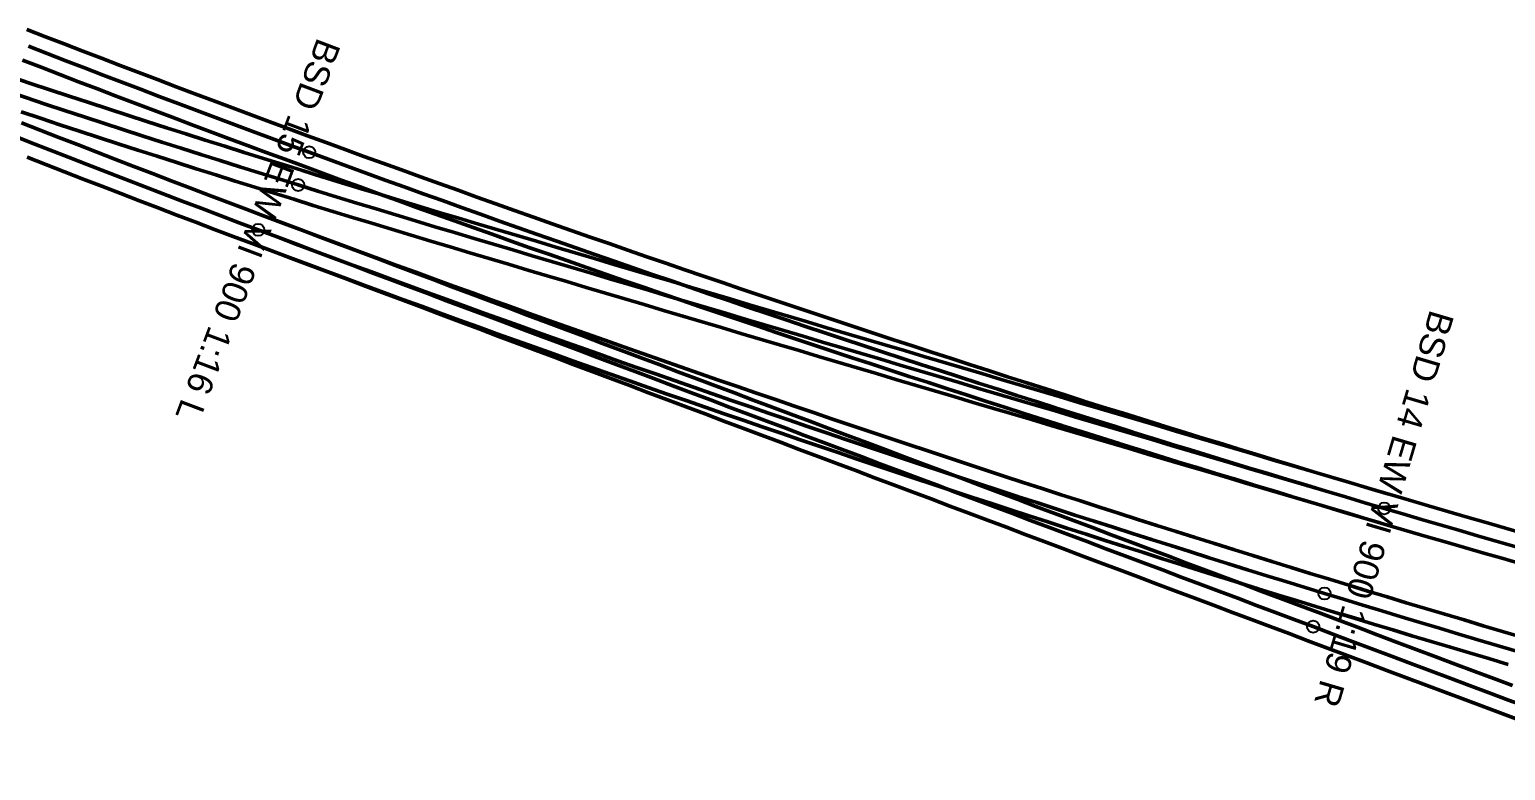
# Model space of a CAD drawing. Header units: millimetres. Extents: x 2688706 to 2690835, y 1254387 to 1255241.
# Drawn here: x 2689210.7 to 2689284.3, y 1254917 to 1254954 of the extents above; entities that cross this region are included whole.
import ezdxf

# ---------------------------------------------------------------- set-up
doc = ezdxf.new("R2010")
doc.units = ezdxf.units.MM
for name, color, linetype in [('BS-TR-B-Gleisstrang-LinieGeometrie', 7, 'Continuous'), ('BS-TR-B-Weiche-Kurzbezeichnung', 7, 'Continuous'), ('BS-TR-B-Weiche-PunktGeometrie', 7, 'Continuous'), ('BS-TR-N-Gleisstrang-LinieGeometrie', 7, 'Continuous')]:
    doc.layers.add(name, color=color, linetype=linetype)
doc.styles.add('Style-Arial', font='arial.ttf')

msp = doc.modelspace()

# ---------------------------------------------------------------- linework, layer by layer
at = {"layer": 'BS-TR-B-Gleisstrang-LinieGeometrie', "lineweight": 50}
for points in [[(2689210.654, 1254953.156, 453.76), (2689211.585, 1254952.796, 453.767), (2689212.515, 1254952.437, 453.774), (2689213.447, 1254952.08, 453.781), (2689214.378, 1254951.723, 453.788), (2689215.31, 1254951.367, 453.795), (2689216.243, 1254951.012, 453.802), (2689217.175, 1254950.659, 453.809), (2689218.109, 1254950.306, 453.816), (2689219.042, 1254949.955, 453.823), (2689219.976, 1254949.605, 453.83), (2689220.911, 1254949.255, 453.837), (2689221.845, 1254948.907, 453.844), (2689222.781, 1254948.56, 453.851), (2689223.716, 1254948.214, 453.858), (2689224.652, 1254947.869, 453.865)], [(2689205.689, 1254952.218, 453.944), (2689206.654, 1254951.891, 453.947), (2689207.619, 1254951.565, 453.951), (2689208.585, 1254951.24, 453.954), (2689209.551, 1254950.917, 453.957), (2689210.518, 1254950.595, 453.961), (2689211.485, 1254950.275, 453.964), (2689212.453, 1254949.956, 453.967), (2689213.421, 1254949.639, 453.97), (2689214.39, 1254949.322, 453.974), (2689215.359, 1254949.008, 453.977), (2689216.328, 1254948.695, 453.98), (2689217.298, 1254948.383, 453.983), (2689218.269, 1254948.072, 453.986), (2689219.24, 1254947.763, 453.989), (2689220.211, 1254947.456, 453.992), (2689221.183, 1254947.149, 453.995), (2689222.155, 1254946.845, 453.997), (2689223.128, 1254946.541, 454), (2689224.101, 1254946.239, 454.003)], [(2689205.093, 1254950.605, 454.083), (2689206.035, 1254950.229, 454.09), (2689206.977, 1254949.854, 454.098), (2689207.92, 1254949.48, 454.106), (2689208.863, 1254949.108, 454.113), (2689209.807, 1254948.736, 454.121), (2689210.751, 1254948.366, 454.128), (2689211.695, 1254947.996, 454.136), (2689212.64, 1254947.628, 454.143), (2689213.585, 1254947.26, 454.151), (2689214.531, 1254946.894, 454.159), (2689215.477, 1254946.529, 454.166), (2689216.423, 1254946.165, 454.174), (2689217.37, 1254945.802, 454.181), (2689218.318, 1254945.44, 454.188), (2689219.265, 1254945.079, 454.196), (2689220.213, 1254944.719, 454.203), (2689221.162, 1254944.36, 454.21), (2689222.111, 1254944.002, 454.216)], [(2689224.652, 1254947.869, 453.865), (2689225.599, 1254947.521, 453.872), (2689226.546, 1254947.175, 453.879), (2689227.493, 1254946.829, 453.886), (2689228.441, 1254946.485, 453.893), (2689229.39, 1254946.142, 453.9), (2689230.338, 1254945.8, 453.907), (2689231.287, 1254945.459, 453.914), (2689232.237, 1254945.119, 453.922), (2689233.187, 1254944.78, 453.929), (2689234.137, 1254944.442, 453.936), (2689235.087, 1254944.106, 453.943), (2689236.038, 1254943.77, 453.95), (2689236.99, 1254943.436, 453.957), (2689237.942, 1254943.103, 453.964), (2689238.894, 1254942.77, 453.971), (2689239.846, 1254942.439, 453.978), (2689240.799, 1254942.109, 453.985), (2689241.753, 1254941.78, 453.992), (2689242.706, 1254941.453, 454), (2689243.66, 1254941.126, 454.007), (2689244.615, 1254940.801, 454.014), (2689245.57, 1254940.476, 454.021), (2689246.525, 1254940.153, 454.028), (2689247.481, 1254939.831, 454.035), (2689248.437, 1254939.51, 454.042), (2689249.393, 1254939.19, 454.049), (2689250.35, 1254938.871, 454.056), (2689251.307, 1254938.553, 454.063), (2689252.264, 1254938.236, 454.07), (2689253.222, 1254937.921, 454.078), (2689254.18, 1254937.606, 454.085), (2689255.139, 1254937.293, 454.092), (2689256.098, 1254936.981, 454.099), (2689257.057, 1254936.67, 454.106), (2689258.017, 1254936.36, 454.113), (2689258.977, 1254936.051, 454.12), (2689259.937, 1254935.743, 454.127), (2689260.898, 1254935.437, 454.134), (2689261.859, 1254935.131, 454.141), (2689262.82, 1254934.827, 454.148), (2689263.782, 1254934.524, 454.156), (2689264.744, 1254934.222, 454.163), (2689265.707, 1254933.921, 454.17), (2689266.67, 1254933.621, 454.177), (2689267.633, 1254933.322, 454.184), (2689268.596, 1254933.024, 454.191), (2689269.56, 1254932.728, 454.198), (2689270.524, 1254932.433, 454.205), (2689271.489, 1254932.138, 454.212), (2689272.454, 1254931.845, 454.219), (2689273.419, 1254931.553, 454.226), (2689274.385, 1254931.262, 454.233), (2689275.351, 1254930.972, 454.241), (2689276.317, 1254930.684, 454.248), (2689277.284, 1254930.396, 454.255), (2689278.25, 1254930.11, 454.262)], [(2689278.25, 1254930.11, 454.262), (2689277.285, 1254930.395, 454.255), (2689276.319, 1254930.681, 454.248), (2689275.353, 1254930.966, 454.241), (2689274.387, 1254931.252, 454.234), (2689273.422, 1254931.538, 454.228), (2689272.456, 1254931.824, 454.221), (2689271.49, 1254932.109, 454.215), (2689270.525, 1254932.395, 454.208), (2689269.559, 1254932.681, 454.202), (2689268.593, 1254932.967, 454.196), (2689267.628, 1254933.253, 454.189), (2689266.662, 1254933.539, 454.183), (2689265.696, 1254933.825, 454.177), (2689264.731, 1254934.111, 454.172), (2689263.765, 1254934.397, 454.166), (2689262.8, 1254934.683, 454.16), (2689261.834, 1254934.97, 454.155), (2689260.869, 1254935.256, 454.149), (2689259.903, 1254935.542, 454.144), (2689258.937, 1254935.829, 454.138), (2689257.972, 1254936.115, 454.133), (2689257.006, 1254936.401, 454.128), (2689256.041, 1254936.688, 454.123), (2689255.075, 1254936.974, 454.118), (2689254.11, 1254937.261, 454.113), (2689253.145, 1254937.547, 454.108), (2689252.179, 1254937.834, 454.104), (2689251.214, 1254938.121, 454.099), (2689250.248, 1254938.407, 454.095), (2689249.283, 1254938.694, 454.09), (2689248.317, 1254938.981, 454.086), (2689247.352, 1254939.268, 454.082), (2689246.387, 1254939.555, 454.077), (2689245.421, 1254939.842, 454.073), (2689244.456, 1254940.129, 454.069), (2689243.491, 1254940.416, 454.066), (2689242.525, 1254940.703, 454.062), (2689241.56, 1254940.99, 454.058), (2689240.595, 1254941.277, 454.054), (2689239.629, 1254941.564, 454.051), (2689238.664, 1254941.851, 454.048), (2689237.699, 1254942.138, 454.044), (2689236.734, 1254942.426, 454.041), (2689235.768, 1254942.713, 454.038), (2689234.803, 1254943, 454.035), (2689233.838, 1254943.288, 454.032), (2689232.873, 1254943.575, 454.029), (2689232.873, 1254943.575, 454.029), (2689231.897, 1254943.867, 454.026), (2689230.921, 1254944.159, 454.023), (2689229.946, 1254944.453, 454.02), (2689228.971, 1254944.748, 454.017), (2689227.996, 1254945.044, 454.015), (2689227.022, 1254945.341, 454.012), (2689226.048, 1254945.639, 454.009), (2689225.074, 1254945.939, 454.006), (2689224.101, 1254946.239, 454.003)], [(2689222.111, 1254944.002, 454.216), (2689223.05, 1254943.649, 454.223), (2689223.989, 1254943.298, 454.23), (2689224.929, 1254942.947, 454.236), (2689225.869, 1254942.597, 454.242), (2689226.81, 1254942.249, 454.248), (2689227.751, 1254941.901, 454.254), (2689228.692, 1254941.555, 454.26), (2689229.634, 1254941.209, 454.266), (2689230.576, 1254940.865, 454.272), (2689231.519, 1254940.521, 454.277), (2689232.461, 1254940.179, 454.283), (2689233.405, 1254939.838, 454.288), (2689234.348, 1254939.498, 454.293), (2689235.292, 1254939.158, 454.298), (2689236.237, 1254938.82, 454.304), (2689237.182, 1254938.483, 454.309), (2689238.127, 1254938.147, 454.314), (2689239.072, 1254937.812, 454.32), (2689240.018, 1254937.478, 454.325), (2689240.964, 1254937.146, 454.331), (2689241.911, 1254936.814, 454.337), (2689242.858, 1254936.483, 454.342), (2689243.805, 1254936.153, 454.348), (2689244.753, 1254935.825, 454.354), (2689245.701, 1254935.497, 454.36), (2689246.65, 1254935.171, 454.367), (2689247.599, 1254934.845, 454.373), (2689248.548, 1254934.521, 454.379), (2689249.497, 1254934.198, 454.386), (2689250.447, 1254933.875, 454.392), (2689251.398, 1254933.554, 454.399), (2689252.348, 1254933.234, 454.406), (2689253.299, 1254932.915, 454.413), (2689254.251, 1254932.597, 454.42), (2689255.202, 1254932.28, 454.426), (2689256.154, 1254931.964, 454.433), (2689257.107, 1254931.649, 454.44), (2689258.06, 1254931.335, 454.447), (2689259.013, 1254931.023, 454.454), (2689259.966, 1254930.711, 454.461), (2689260.92, 1254930.4, 454.468), (2689261.874, 1254930.091, 454.475), (2689262.829, 1254929.782, 454.482), (2689263.783, 1254929.475, 454.489), (2689264.739, 1254929.168, 454.496), (2689265.694, 1254928.863, 454.503), (2689266.65, 1254928.559, 454.51), (2689267.606, 1254928.256, 454.517), (2689268.563, 1254927.954, 454.524), (2689269.52, 1254927.653, 454.531), (2689270.477, 1254927.353, 454.538), (2689271.434, 1254927.054, 454.544), (2689272.392, 1254926.756, 454.551), (2689273.35, 1254926.459, 454.558), (2689274.309, 1254926.164, 454.565), (2689275.268, 1254925.869, 454.572)], [(2689222.111, 1254944.002, 454.216), (2689223.05, 1254943.649, 454.223), (2689223.989, 1254943.295, 454.23), (2689224.928, 1254942.942, 454.236), (2689225.867, 1254942.589, 454.243), (2689226.807, 1254942.235, 454.249), (2689227.746, 1254941.882, 454.256), (2689228.685, 1254941.529, 454.262), (2689229.624, 1254941.175, 454.269), (2689230.563, 1254940.822, 454.275), (2689231.502, 1254940.468, 454.281), (2689232.441, 1254940.115, 454.288), (2689233.381, 1254939.762, 454.294), (2689234.32, 1254939.408, 454.3), (2689235.259, 1254939.055, 454.306), (2689236.198, 1254938.702, 454.313), (2689237.137, 1254938.348, 454.319), (2689238.076, 1254937.995, 454.326), (2689239.015, 1254937.642, 454.333), (2689239.955, 1254937.288, 454.34), (2689240.894, 1254936.935, 454.347), (2689241.833, 1254936.582, 454.355), (2689242.772, 1254936.228, 454.363), (2689243.711, 1254935.875, 454.37), (2689244.65, 1254935.521, 454.378), (2689245.589, 1254935.168, 454.386), (2689246.529, 1254934.815, 454.395), (2689247.468, 1254934.461, 454.403), (2689248.407, 1254934.108, 454.412), (2689249.346, 1254933.755, 454.421), (2689250.285, 1254933.401, 454.43), (2689251.224, 1254933.048, 454.439), (2689252.164, 1254932.695, 454.448), (2689253.103, 1254932.341, 454.458), (2689254.042, 1254931.988, 454.468), (2689254.981, 1254931.635, 454.477), (2689255.92, 1254931.281, 454.487), (2689256.859, 1254930.928, 454.497), (2689257.798, 1254930.574, 454.507), (2689258.738, 1254930.221, 454.518), (2689259.677, 1254929.868, 454.528), (2689260.616, 1254929.514, 454.538), (2689261.555, 1254929.161, 454.548), (2689262.494, 1254928.808, 454.559), (2689263.433, 1254928.454, 454.57), (2689264.372, 1254928.101, 454.58), (2689265.312, 1254927.748, 454.591), (2689266.251, 1254927.394, 454.602), (2689267.19, 1254927.041, 454.613), (2689268.129, 1254926.688, 454.624), (2689269.068, 1254926.334, 454.635), (2689270.007, 1254925.981, 454.646), (2689270.947, 1254925.627, 454.657), (2689271.886, 1254925.274, 454.668), (2689272.825, 1254924.921, 454.68), (2689273.764, 1254924.567, 454.691), (2689274.703, 1254924.214, 454.703)], [(2689278.25, 1254930.11, 454.262), (2689279.18, 1254929.836, 454.269), (2689280.11, 1254929.562, 454.275), (2689281.04, 1254929.29, 454.282), (2689281.971, 1254929.019, 454.289), (2689282.902, 1254928.749, 454.296), (2689283.833, 1254928.48, 454.303), (2689284.764, 1254928.212, 454.31), (2689285.696, 1254927.945, 454.316), (2689286.628, 1254927.679, 454.323), (2689287.56, 1254927.415, 454.33), (2689288.493, 1254927.151, 454.337), (2689289.426, 1254926.888, 454.344), (2689290.359, 1254926.626, 454.35)], [(2689275.268, 1254925.869, 454.572), (2689276.223, 1254925.577, 454.579), (2689277.179, 1254925.285, 454.586), (2689278.135, 1254924.995, 454.593), (2689279.091, 1254924.706, 454.6), (2689280.048, 1254924.418, 454.607), (2689281.004, 1254924.131, 454.614), (2689281.962, 1254923.845, 454.621), (2689282.919, 1254923.56, 454.628), (2689283.877, 1254923.276, 454.634), (2689284.835, 1254922.993, 454.641)], [(2689274.703, 1254924.214, 454.703), (2689275.678, 1254923.847, 454.715), (2689276.654, 1254923.48, 454.727), (2689277.629, 1254923.113, 454.739), (2689278.604, 1254922.747, 454.752), (2689279.579, 1254922.38, 454.764), (2689280.555, 1254922.013, 454.777), (2689281.53, 1254921.646, 454.789), (2689282.505, 1254921.279, 454.802), (2689282.505, 1254921.279, 454.802), (2689283.477, 1254920.915, 454.815), (2689284.449, 1254920.553, 454.827), (2689285.422, 1254920.192, 454.84), (2689286.396, 1254919.834, 454.852), (2689287.37, 1254919.478, 454.864), (2689288.345, 1254919.124, 454.875), (2689289.321, 1254918.772, 454.887), (2689290.298, 1254918.422, 454.898), (2689291.275, 1254918.073, 454.909), (2689292.253, 1254917.727, 454.92), (2689293.232, 1254917.383, 454.93), (2689294.212, 1254917.041, 454.941)]]:
    msp.add_polyline3d(points, dxfattribs=at)
at = {"layer": 'BS-TR-B-Weiche-PunktGeometrie', "lineweight": 25}
for centre in [(2689224.652, 1254947.869, 453.865), (2689224.101, 1254946.239, 454.003), (2689222.111, 1254944.002, 454.216), (2689278.25, 1254930.11, 454.262), (2689275.268, 1254925.869, 454.572), (2689274.703, 1254924.214, 454.703)]:
    msp.add_circle(centre, 0.3, dxfattribs=at)
at = {"layer": 'BS-TR-N-Gleisstrang-LinieGeometrie', "color": 1, "lineweight": 50, "true_color": 0xff0000}
for points in [[(2689210.565, 1254953.993, 453.697), (2689211.495, 1254953.632, 453.704), (2689212.426, 1254953.273, 453.711), (2689213.358, 1254952.915, 453.718), (2689214.289, 1254952.557, 453.725), (2689215.221, 1254952.201, 453.732), (2689216.154, 1254951.846, 453.739), (2689217.087, 1254951.492, 453.746), (2689218.02, 1254951.139, 453.753), (2689218.954, 1254950.787, 453.76), (2689219.888, 1254950.436, 453.767), (2689220.823, 1254950.086, 453.774), (2689221.758, 1254949.738, 453.781), (2689222.693, 1254949.39, 453.788), (2689223.629, 1254949.043, 453.795), (2689224.565, 1254948.698, 453.802), (2689225.501, 1254948.353, 453.809), (2689226.438, 1254948.01, 453.816), (2689227.376, 1254947.668, 453.823), (2689228.314, 1254947.327, 453.83), (2689229.252, 1254946.987, 453.838), (2689230.19, 1254946.648, 453.845), (2689231.129, 1254946.31, 453.852), (2689232.068, 1254945.973, 453.859), (2689233.008, 1254945.637, 453.866), (2689233.948, 1254945.303, 453.873), (2689234.889, 1254944.969, 453.88), (2689235.829, 1254944.636, 453.887), (2689236.771, 1254944.305, 453.894), (2689237.712, 1254943.975, 453.901), (2689238.654, 1254943.645, 453.908), (2689239.597, 1254943.317, 453.915), (2689240.539, 1254942.99, 453.922), (2689241.482, 1254942.664, 453.929), (2689242.426, 1254942.339, 453.936), (2689243.37, 1254942.016, 453.943), (2689244.314, 1254941.693, 453.95), (2689245.259, 1254941.371, 453.957), (2689246.204, 1254941.051, 453.964), (2689247.149, 1254940.731, 453.971), (2689248.095, 1254940.413, 453.978), (2689249.041, 1254940.096, 453.985), (2689249.987, 1254939.779, 453.992), (2689250.934, 1254939.464, 453.999), (2689251.881, 1254939.15, 454.006), (2689252.829, 1254938.837, 454.013), (2689253.777, 1254938.525, 454.02), (2689254.725, 1254938.215, 454.027), (2689255.674, 1254937.905, 454.034), (2689256.622, 1254937.597, 454.041), (2689257.572, 1254937.289, 454.048), (2689258.521, 1254936.983, 454.055), (2689259.472, 1254936.677, 454.062), (2689260.422, 1254936.373, 454.069), (2689261.373, 1254936.07, 454.076), (2689262.324, 1254935.768, 454.083), (2689263.275, 1254935.467, 454.09), (2689264.227, 1254935.167, 454.097), (2689265.179, 1254934.869, 454.104), (2689266.131, 1254934.571, 454.111), (2689267.084, 1254934.275, 454.118), (2689268.037, 1254933.979, 454.125), (2689268.991, 1254933.685, 454.132), (2689269.945, 1254933.392, 454.139), (2689270.899, 1254933.1, 454.146), (2689271.853, 1254932.809, 454.153), (2689272.808, 1254932.519, 454.161), (2689273.763, 1254932.23, 454.168), (2689274.719, 1254931.942, 454.175), (2689275.675, 1254931.656, 454.182), (2689276.631, 1254931.37, 454.189), (2689277.587, 1254931.086, 454.196), (2689278.544, 1254930.802, 454.203), (2689279.501, 1254930.52, 454.21), (2689280.459, 1254930.239, 454.217), (2689281.416, 1254929.959, 454.224), (2689282.375, 1254929.68, 454.231), (2689283.333, 1254929.402, 454.238), (2689284.292, 1254929.126, 454.245), (2689285.251, 1254928.85, 454.252)], [(2689210.359, 1254952.469, 453.819), (2689211.291, 1254952.109, 453.826), (2689212.223, 1254951.749, 453.833), (2689213.155, 1254951.391, 453.84), (2689214.088, 1254951.033, 453.847), (2689215.021, 1254950.677, 453.854), (2689215.955, 1254950.322, 453.861), (2689216.889, 1254949.968, 453.868), (2689217.823, 1254949.615, 453.875), (2689218.758, 1254949.263, 453.882), (2689219.693, 1254948.912, 453.889), (2689220.629, 1254948.563, 453.896), (2689221.565, 1254948.214, 453.903), (2689222.501, 1254947.866, 453.91), (2689223.438, 1254947.52, 453.917), (2689224.376, 1254947.174, 453.925), (2689225.313, 1254946.83, 453.932), (2689226.251, 1254946.487, 453.939), (2689227.19, 1254946.144, 453.946), (2689228.129, 1254945.803, 453.953), (2689229.068, 1254945.463, 453.96), (2689230.007, 1254945.124, 453.967), (2689230.947, 1254944.786, 453.974), (2689231.888, 1254944.45, 453.981), (2689232.828, 1254944.114, 453.988), (2689233.77, 1254943.779, 453.995), (2689234.711, 1254943.446, 454.002), (2689235.653, 1254943.113, 454.009), (2689236.595, 1254942.782, 454.016), (2689237.538, 1254942.452, 454.023), (2689238.481, 1254942.122, 454.03), (2689239.425, 1254941.794, 454.037), (2689240.368, 1254941.467, 454.044), (2689241.313, 1254941.141, 454.051), (2689242.257, 1254940.816, 454.058), (2689243.202, 1254940.493, 454.065), (2689244.147, 1254940.17, 454.072), (2689245.093, 1254939.848, 454.079), (2689246.039, 1254939.528, 454.086), (2689246.986, 1254939.208, 454.093), (2689247.932, 1254938.89, 454.1), (2689248.88, 1254938.573, 454.107), (2689249.827, 1254938.257, 454.114), (2689250.775, 1254937.942, 454.121), (2689251.723, 1254937.628, 454.128), (2689252.672, 1254937.315, 454.135), (2689253.621, 1254937.003, 454.142), (2689254.57, 1254936.692, 454.149), (2689255.52, 1254936.383, 454.156), (2689256.47, 1254936.074, 454.163), (2689257.42, 1254935.767, 454.17), (2689258.371, 1254935.46, 454.177), (2689259.322, 1254935.155, 454.184), (2689260.274, 1254934.851, 454.191), (2689261.225, 1254934.548, 454.198), (2689262.178, 1254934.246, 454.205), (2689263.13, 1254933.945, 454.212), (2689264.083, 1254933.646, 454.219), (2689265.036, 1254933.347, 454.226), (2689265.99, 1254933.049, 454.233), (2689266.943, 1254932.753, 454.24), (2689267.898, 1254932.458, 454.247), (2689268.852, 1254932.163, 454.254), (2689269.807, 1254931.87, 454.261), (2689270.762, 1254931.578, 454.268), (2689271.718, 1254931.287, 454.275), (2689272.674, 1254930.997, 454.282), (2689273.63, 1254930.708, 454.289), (2689274.587, 1254930.421, 454.296), (2689275.543, 1254930.134, 454.303), (2689276.501, 1254929.849, 454.31), (2689277.458, 1254929.564, 454.317), (2689278.416, 1254929.281, 454.324), (2689279.374, 1254928.999, 454.331), (2689280.333, 1254928.718, 454.338), (2689281.292, 1254928.438, 454.345), (2689282.251, 1254928.159, 454.353), (2689283.21, 1254927.881, 454.36), (2689284.17, 1254927.605, 454.367), (2689285.13, 1254927.329, 454.374)], [(2689209.788, 1254951.626, 453.898), (2689210.754, 1254951.305, 453.901), (2689211.72, 1254950.985, 453.904), (2689212.686, 1254950.666, 453.907), (2689213.654, 1254950.349, 453.91), (2689214.621, 1254950.033, 453.913), (2689215.589, 1254949.719, 453.917), (2689216.558, 1254949.406, 453.92), (2689217.527, 1254949.095, 453.923), (2689218.496, 1254948.784, 453.926), (2689219.466, 1254948.476, 453.929), (2689220.436, 1254948.169, 453.932), (2689221.407, 1254947.863, 453.935), (2689222.378, 1254947.558, 453.938), (2689223.35, 1254947.255, 453.94), (2689224.322, 1254946.954, 453.943)], [(2689210.282, 1254949.886, 454.02), (2689211.251, 1254949.565, 454.024), (2689212.22, 1254949.246, 454.027), (2689213.189, 1254948.928, 454.03), (2689214.158, 1254948.612, 454.033), (2689215.129, 1254948.297, 454.036), (2689216.099, 1254947.983, 454.039), (2689217.07, 1254947.671, 454.042), (2689218.042, 1254947.36, 454.045), (2689219.014, 1254947.051, 454.048), (2689219.986, 1254946.743, 454.051), (2689220.959, 1254946.436, 454.054), (2689221.932, 1254946.131, 454.057), (2689222.906, 1254945.827, 454.06), (2689223.88, 1254945.525, 454.063)], [(2689210.299, 1254949.346, 454.063), (2689211.231, 1254948.98, 454.07), (2689212.164, 1254948.616, 454.078), (2689213.097, 1254948.252, 454.085), (2689214.03, 1254947.89, 454.093), (2689214.964, 1254947.528, 454.1), (2689215.899, 1254947.168, 454.108), (2689216.833, 1254946.808, 454.116), (2689217.768, 1254946.45, 454.124), (2689218.704, 1254946.093, 454.132), (2689219.64, 1254945.736, 454.139), (2689220.576, 1254945.381, 454.147), (2689221.513, 1254945.027, 454.154), (2689222.45, 1254944.674, 454.161), (2689223.387, 1254944.322, 454.167), (2689224.325, 1254943.971, 454.174), (2689225.263, 1254943.621, 454.181), (2689226.202, 1254943.272, 454.187), (2689227.141, 1254942.924, 454.193), (2689228.08, 1254942.577, 454.199), (2689229.02, 1254942.231, 454.205), (2689229.96, 1254941.886, 454.211), (2689230.901, 1254941.542, 454.216), (2689231.841, 1254941.2, 454.222), (2689232.783, 1254940.858, 454.227), (2689233.724, 1254940.517, 454.232), (2689234.667, 1254940.178, 454.238), (2689235.609, 1254939.839, 454.243), (2689236.552, 1254939.502, 454.248), (2689237.495, 1254939.165, 454.253), (2689238.439, 1254938.83, 454.259), (2689239.382, 1254938.496, 454.264), (2689240.327, 1254938.163, 454.27), (2689241.271, 1254937.83, 454.275), (2689242.217, 1254937.499, 454.281), (2689243.162, 1254937.169, 454.287), (2689244.108, 1254936.84, 454.293), (2689245.054, 1254936.512, 454.299), (2689246, 1254936.185, 454.305), (2689246.947, 1254935.859, 454.311), (2689247.895, 1254935.534, 454.317), (2689248.842, 1254935.211, 454.324), (2689249.79, 1254934.888, 454.33), (2689250.738, 1254934.566, 454.337), (2689251.687, 1254934.246, 454.344), (2689252.636, 1254933.926, 454.35), (2689253.586, 1254933.608, 454.357), (2689254.535, 1254933.29, 454.364), (2689255.485, 1254932.974, 454.371), (2689256.436, 1254932.658, 454.378), (2689257.387, 1254932.344, 454.385), (2689258.338, 1254932.031, 454.392), (2689259.289, 1254931.719, 454.399), (2689260.241, 1254931.408, 454.406), (2689261.193, 1254931.098, 454.413), (2689262.146, 1254930.789, 454.42), (2689263.099, 1254930.481, 454.426), (2689264.052, 1254930.174, 454.433), (2689265.006, 1254929.868, 454.44), (2689265.959, 1254929.564, 454.447), (2689266.914, 1254929.26, 454.454), (2689267.868, 1254928.957, 454.461), (2689268.823, 1254928.656, 454.468), (2689269.778, 1254928.355, 454.475), (2689270.734, 1254928.056, 454.482), (2689271.69, 1254927.758, 454.489), (2689272.646, 1254927.46, 454.496), (2689273.603, 1254927.164, 454.503), (2689274.56, 1254926.869, 454.51), (2689275.517, 1254926.575, 454.517), (2689276.475, 1254926.282, 454.524), (2689277.432, 1254925.99, 454.53), (2689278.391, 1254925.699, 454.537), (2689279.349, 1254925.409, 454.544), (2689280.308, 1254925.121, 454.551), (2689281.267, 1254924.833, 454.558), (2689282.227, 1254924.546, 454.565), (2689283.187, 1254924.261, 454.572), (2689284.147, 1254923.976, 454.579), (2689285.107, 1254923.693, 454.586)], [(2689210.585, 1254947.627, 454.189), (2689211.517, 1254947.263, 454.196), (2689212.45, 1254946.899, 454.204), (2689213.383, 1254946.537, 454.211), (2689214.316, 1254946.175, 454.218), (2689215.25, 1254945.815, 454.225), (2689216.185, 1254945.456, 454.232), (2689217.119, 1254945.097, 454.239), (2689218.054, 1254944.74, 454.246), (2689218.99, 1254944.384, 454.253), (2689219.925, 1254944.028, 454.259), (2689220.862, 1254943.674, 454.266), (2689221.798, 1254943.321, 454.272), (2689222.735, 1254942.969, 454.279), (2689223.673, 1254942.618, 454.285), (2689224.61, 1254942.268, 454.291), (2689225.548, 1254941.919, 454.298), (2689226.487, 1254941.571, 454.304), (2689227.426, 1254941.224, 454.31), (2689228.365, 1254940.878, 454.316), (2689229.305, 1254940.533, 454.321), (2689230.245, 1254940.19, 454.327), (2689231.186, 1254939.847, 454.333), (2689232.126, 1254939.505, 454.338), (2689233.068, 1254939.165, 454.343), (2689234.009, 1254938.825, 454.349), (2689234.951, 1254938.486, 454.354), (2689235.894, 1254938.149, 454.359), (2689236.836, 1254937.813, 454.364), (2689237.779, 1254937.477, 454.37), (2689238.723, 1254937.143, 454.375), (2689239.667, 1254936.809, 454.38), (2689240.611, 1254936.477, 454.386), (2689241.555, 1254936.146, 454.392), (2689242.5, 1254935.816, 454.398), (2689243.446, 1254935.487, 454.403), (2689244.391, 1254935.159, 454.409), (2689245.337, 1254934.832, 454.416), (2689246.284, 1254934.506, 454.422), (2689247.231, 1254934.181, 454.428), (2689248.178, 1254933.857, 454.434), (2689249.125, 1254933.534, 454.441), (2689250.073, 1254933.212, 454.447), (2689251.021, 1254932.892, 454.454), (2689251.97, 1254932.572, 454.461), (2689252.919, 1254932.254, 454.467), (2689253.868, 1254931.936, 454.474), (2689254.818, 1254931.62, 454.481), (2689255.768, 1254931.304, 454.488), (2689256.718, 1254930.99, 454.495), (2689257.669, 1254930.677, 454.502), (2689258.62, 1254930.364, 454.509), (2689259.571, 1254930.053, 454.516), (2689260.523, 1254929.743, 454.523), (2689261.475, 1254929.434, 454.53), (2689262.427, 1254929.126, 454.537), (2689263.38, 1254928.819, 454.543), (2689264.333, 1254928.513, 454.55), (2689265.286, 1254928.208, 454.557), (2689266.24, 1254927.904, 454.564), (2689267.194, 1254927.602, 454.571), (2689268.149, 1254927.3, 454.578), (2689269.103, 1254926.999, 454.585), (2689270.059, 1254926.7, 454.592), (2689271.014, 1254926.401, 454.599), (2689271.97, 1254926.104, 454.606), (2689272.926, 1254925.808, 454.613), (2689273.882, 1254925.512, 454.62), (2689274.839, 1254925.218, 454.627), (2689275.796, 1254924.925, 454.633), (2689276.753, 1254924.633, 454.64), (2689277.711, 1254924.342, 454.647), (2689278.669, 1254924.052, 454.654), (2689279.628, 1254923.763, 454.661), (2689280.586, 1254923.475, 454.668), (2689281.545, 1254923.188, 454.675), (2689282.505, 1254922.903, 454.682), (2689283.464, 1254922.618, 454.689), (2689284.424, 1254922.334, 454.696)], [(2689233.086, 1254944.292, 453.969), (2689232.111, 1254944.583, 453.966), (2689231.136, 1254944.875, 453.963), (2689230.162, 1254945.169, 453.96), (2689229.188, 1254945.463, 453.958), (2689228.214, 1254945.759, 453.955), (2689227.24, 1254946.056, 453.952), (2689226.267, 1254946.354, 453.949), (2689225.295, 1254946.653, 453.946), (2689224.322, 1254946.954, 453.943)], [(2689232.659, 1254942.859, 454.089), (2689231.682, 1254943.15, 454.086), (2689230.706, 1254943.443, 454.083), (2689229.73, 1254943.737, 454.08), (2689228.754, 1254944.032, 454.077), (2689227.778, 1254944.329, 454.074), (2689226.803, 1254944.626, 454.072), (2689225.829, 1254944.925, 454.069), (2689224.854, 1254945.224, 454.066), (2689223.88, 1254945.525, 454.063)], [(2689222.374, 1254944.702, 454.161), (2689223.313, 1254944.349, 454.167), (2689224.252, 1254943.995, 454.174), (2689225.192, 1254943.642, 454.18), (2689226.131, 1254943.289, 454.187), (2689227.07, 1254942.935, 454.193), (2689228.009, 1254942.582, 454.2), (2689228.948, 1254942.229, 454.206), (2689229.887, 1254941.875, 454.213), (2689230.826, 1254941.522, 454.219), (2689231.766, 1254941.168, 454.226), (2689232.705, 1254940.815, 454.232), (2689233.644, 1254940.462, 454.238), (2689234.583, 1254940.108, 454.244), (2689235.522, 1254939.755, 454.251), (2689236.461, 1254939.402, 454.257), (2689237.401, 1254939.048, 454.264), (2689238.34, 1254938.695, 454.27), (2689239.279, 1254938.342, 454.277), (2689240.218, 1254937.988, 454.284), (2689241.157, 1254937.635, 454.292), (2689242.096, 1254937.282, 454.299), (2689243.035, 1254936.928, 454.307), (2689243.975, 1254936.575, 454.315), (2689244.914, 1254936.221, 454.322), (2689245.853, 1254935.868, 454.331), (2689246.792, 1254935.515, 454.339), (2689247.731, 1254935.161, 454.347), (2689248.67, 1254934.808, 454.356), (2689249.609, 1254934.455, 454.365), (2689250.549, 1254934.101, 454.374), (2689251.488, 1254933.748, 454.383), (2689252.427, 1254933.395, 454.393), (2689253.366, 1254933.041, 454.402), (2689254.305, 1254932.688, 454.412), (2689255.244, 1254932.335, 454.422), (2689256.184, 1254931.981, 454.432), (2689257.123, 1254931.628, 454.442), (2689258.062, 1254931.274, 454.452), (2689259.001, 1254930.921, 454.462), (2689259.94, 1254930.568, 454.472), (2689260.879, 1254930.214, 454.482), (2689261.818, 1254929.861, 454.493), (2689262.758, 1254929.508, 454.503), (2689263.697, 1254929.154, 454.514), (2689264.636, 1254928.801, 454.524), (2689265.575, 1254928.448, 454.535), (2689266.514, 1254928.094, 454.546), (2689267.453, 1254927.741, 454.557), (2689268.392, 1254927.388, 454.568), (2689269.332, 1254927.034, 454.579), (2689270.271, 1254926.681, 454.59), (2689271.21, 1254926.327, 454.601), (2689272.149, 1254925.974, 454.612), (2689273.088, 1254925.621, 454.624), (2689274.027, 1254925.267, 454.635), (2689274.966, 1254924.914, 454.647)], [(2689278.462, 1254930.827, 454.202), (2689277.497, 1254931.112, 454.195), (2689276.531, 1254931.398, 454.188), (2689275.565, 1254931.683, 454.181), (2689274.6, 1254931.969, 454.174), (2689273.634, 1254932.255, 454.168), (2689272.668, 1254932.54, 454.161), (2689271.703, 1254932.826, 454.155), (2689270.737, 1254933.112, 454.148), (2689269.771, 1254933.398, 454.142), (2689268.806, 1254933.684, 454.136), (2689267.84, 1254933.97, 454.13), (2689266.874, 1254934.256, 454.124), (2689265.909, 1254934.542, 454.118), (2689264.943, 1254934.828, 454.112), (2689263.978, 1254935.114, 454.106), (2689263.012, 1254935.4, 454.1), (2689262.047, 1254935.686, 454.095), (2689261.081, 1254935.973, 454.089), (2689260.116, 1254936.259, 454.084), (2689259.15, 1254936.545, 454.079), (2689258.185, 1254936.832, 454.073), (2689257.219, 1254937.118, 454.068), (2689256.254, 1254937.405, 454.063), (2689255.288, 1254937.691, 454.058), (2689254.323, 1254937.978, 454.053), (2689253.357, 1254938.264, 454.048), (2689252.392, 1254938.551, 454.044), (2689251.426, 1254938.837, 454.039), (2689250.461, 1254939.124, 454.035), (2689249.496, 1254939.411, 454.03), (2689248.53, 1254939.698, 454.026), (2689247.565, 1254939.984, 454.022), (2689246.6, 1254940.271, 454.018), (2689245.634, 1254940.558, 454.014), (2689244.669, 1254940.845, 454.01), (2689243.704, 1254941.132, 454.006), (2689242.738, 1254941.419, 454.002), (2689241.773, 1254941.706, 453.998), (2689240.808, 1254941.993, 453.995), (2689239.843, 1254942.281, 453.991), (2689238.877, 1254942.568, 453.988), (2689237.912, 1254942.855, 453.984), (2689236.947, 1254943.142, 453.981), (2689235.982, 1254943.43, 453.978), (2689235.016, 1254943.717, 453.975), (2689234.051, 1254944.004, 453.972), (2689233.086, 1254944.292, 453.969)], [(2689221.847, 1254943.302, 454.272), (2689222.787, 1254942.949, 454.279), (2689223.726, 1254942.595, 454.285), (2689224.665, 1254942.242, 454.292), (2689225.604, 1254941.889, 454.299), (2689226.543, 1254941.535, 454.305), (2689227.482, 1254941.182, 454.312), (2689228.421, 1254940.829, 454.318), (2689229.361, 1254940.475, 454.324), (2689230.3, 1254940.122, 454.331), (2689231.239, 1254939.768, 454.337), (2689232.178, 1254939.415, 454.344), (2689233.117, 1254939.062, 454.35), (2689234.056, 1254938.708, 454.356), (2689234.995, 1254938.355, 454.362), (2689235.935, 1254938.002, 454.369), (2689236.874, 1254937.648, 454.375), (2689237.813, 1254937.295, 454.382), (2689238.752, 1254936.942, 454.389), (2689239.691, 1254936.588, 454.396), (2689240.63, 1254936.235, 454.403), (2689241.57, 1254935.882, 454.411), (2689242.509, 1254935.528, 454.418), (2689243.448, 1254935.175, 454.426), (2689244.387, 1254934.821, 454.434), (2689245.326, 1254934.468, 454.442), (2689246.265, 1254934.115, 454.451), (2689247.204, 1254933.761, 454.459), (2689248.144, 1254933.408, 454.468), (2689249.083, 1254933.055, 454.477), (2689250.022, 1254932.701, 454.486), (2689250.961, 1254932.348, 454.495), (2689251.9, 1254931.995, 454.504), (2689252.839, 1254931.641, 454.514), (2689253.778, 1254931.288, 454.523), (2689254.718, 1254930.935, 454.533), (2689255.657, 1254930.581, 454.543), (2689256.596, 1254930.228, 454.553), (2689257.535, 1254929.874, 454.563), (2689258.474, 1254929.521, 454.573), (2689259.413, 1254929.168, 454.584), (2689260.353, 1254928.814, 454.594), (2689261.292, 1254928.461, 454.604), (2689262.231, 1254928.108, 454.615), (2689263.17, 1254927.754, 454.625), (2689264.109, 1254927.401, 454.636), (2689265.048, 1254927.048, 454.647), (2689265.987, 1254926.694, 454.658), (2689266.927, 1254926.341, 454.668), (2689267.866, 1254925.988, 454.679), (2689268.805, 1254925.634, 454.69), (2689269.744, 1254925.281, 454.702), (2689270.683, 1254924.927, 454.713), (2689271.622, 1254924.574, 454.724), (2689272.561, 1254924.221, 454.736), (2689273.501, 1254923.867, 454.747), (2689274.44, 1254923.514, 454.759)], [(2689278.038, 1254929.393, 454.322), (2689277.073, 1254929.678, 454.315), (2689276.107, 1254929.964, 454.308), (2689275.141, 1254930.25, 454.301), (2689274.175, 1254930.535, 454.294), (2689273.21, 1254930.821, 454.287), (2689272.244, 1254931.107, 454.281), (2689271.278, 1254931.393, 454.274), (2689270.312, 1254931.678, 454.268), (2689269.347, 1254931.964, 454.262), (2689268.381, 1254932.25, 454.255), (2689267.415, 1254932.536, 454.249), (2689266.45, 1254932.822, 454.243), (2689265.484, 1254933.108, 454.237), (2689264.518, 1254933.394, 454.231), (2689263.553, 1254933.681, 454.226), (2689262.587, 1254933.967, 454.22), (2689261.622, 1254934.253, 454.214), (2689260.656, 1254934.539, 454.209), (2689259.69, 1254934.825, 454.203), (2689258.725, 1254935.112, 454.198), (2689257.759, 1254935.398, 454.193), (2689256.794, 1254935.685, 454.188), (2689255.828, 1254935.971, 454.183), (2689254.863, 1254936.258, 454.178), (2689253.897, 1254936.544, 454.173), (2689252.932, 1254936.831, 454.168), (2689251.966, 1254937.117, 454.163), (2689251.001, 1254937.404, 454.159), (2689250.035, 1254937.691, 454.154), (2689249.07, 1254937.978, 454.15), (2689248.105, 1254938.264, 454.146), (2689247.139, 1254938.551, 454.141), (2689246.174, 1254938.838, 454.137), (2689245.208, 1254939.125, 454.133), (2689244.243, 1254939.412, 454.129), (2689243.278, 1254939.699, 454.125), (2689242.312, 1254939.986, 454.122), (2689241.347, 1254940.273, 454.118), (2689240.382, 1254940.56, 454.114), (2689239.416, 1254940.847, 454.111), (2689238.451, 1254941.135, 454.107), (2689237.486, 1254941.422, 454.104), (2689236.52, 1254941.709, 454.101), (2689235.555, 1254941.997, 454.098), (2689234.59, 1254942.284, 454.095), (2689233.625, 1254942.571, 454.092), (2689232.659, 1254942.859, 454.089)], [(2689274.966, 1254924.914, 454.647), (2689275.941, 1254924.547, 454.659), (2689276.916, 1254924.181, 454.671), (2689277.891, 1254923.814, 454.683), (2689278.865, 1254923.447, 454.696), (2689279.84, 1254923.081, 454.708), (2689280.815, 1254922.714, 454.721), (2689281.79, 1254922.347, 454.734), (2689282.765, 1254921.981, 454.747), (2689282.765, 1254921.981, 454.747), (2689283.707, 1254921.627, 454.759), (2689284.65, 1254921.276, 454.772)], [(2689274.44, 1254923.514, 454.759), (2689275.423, 1254923.144, 454.771), (2689276.405, 1254922.775, 454.783), (2689277.388, 1254922.405, 454.795), (2689278.371, 1254922.035, 454.808), (2689279.353, 1254921.666, 454.82), (2689280.336, 1254921.296, 454.833), (2689281.319, 1254920.926, 454.845), (2689282.302, 1254920.557, 454.858), (2689282.302, 1254920.557, 454.858), (2689283.231, 1254920.209, 454.87), (2689284.16, 1254919.862, 454.881), (2689285.09, 1254919.517, 454.892)]]:
    msp.add_polyline3d(points, dxfattribs=at)

# ---------------------------------------------------------------- texts
at = {"layer": 'BS-TR-B-Weiche-Kurzbezeichnung', "lineweight": 50, "style": 'Style-Arial'}
for s, rotation, p in [('BSD 15 EW VI 900 1:16 L', 249.37601, (2689225.069, 1254953.636, 454.216)), ('BSD 14 EW VI 900 1:19 R', 253.53388, (2689280.544, 1254940.073, 454.262))]:
    msp.add_text(s, height=1.25, rotation=rotation, dxfattribs=at).set_placement(p)

doc.saveas('drawing.dxf')
